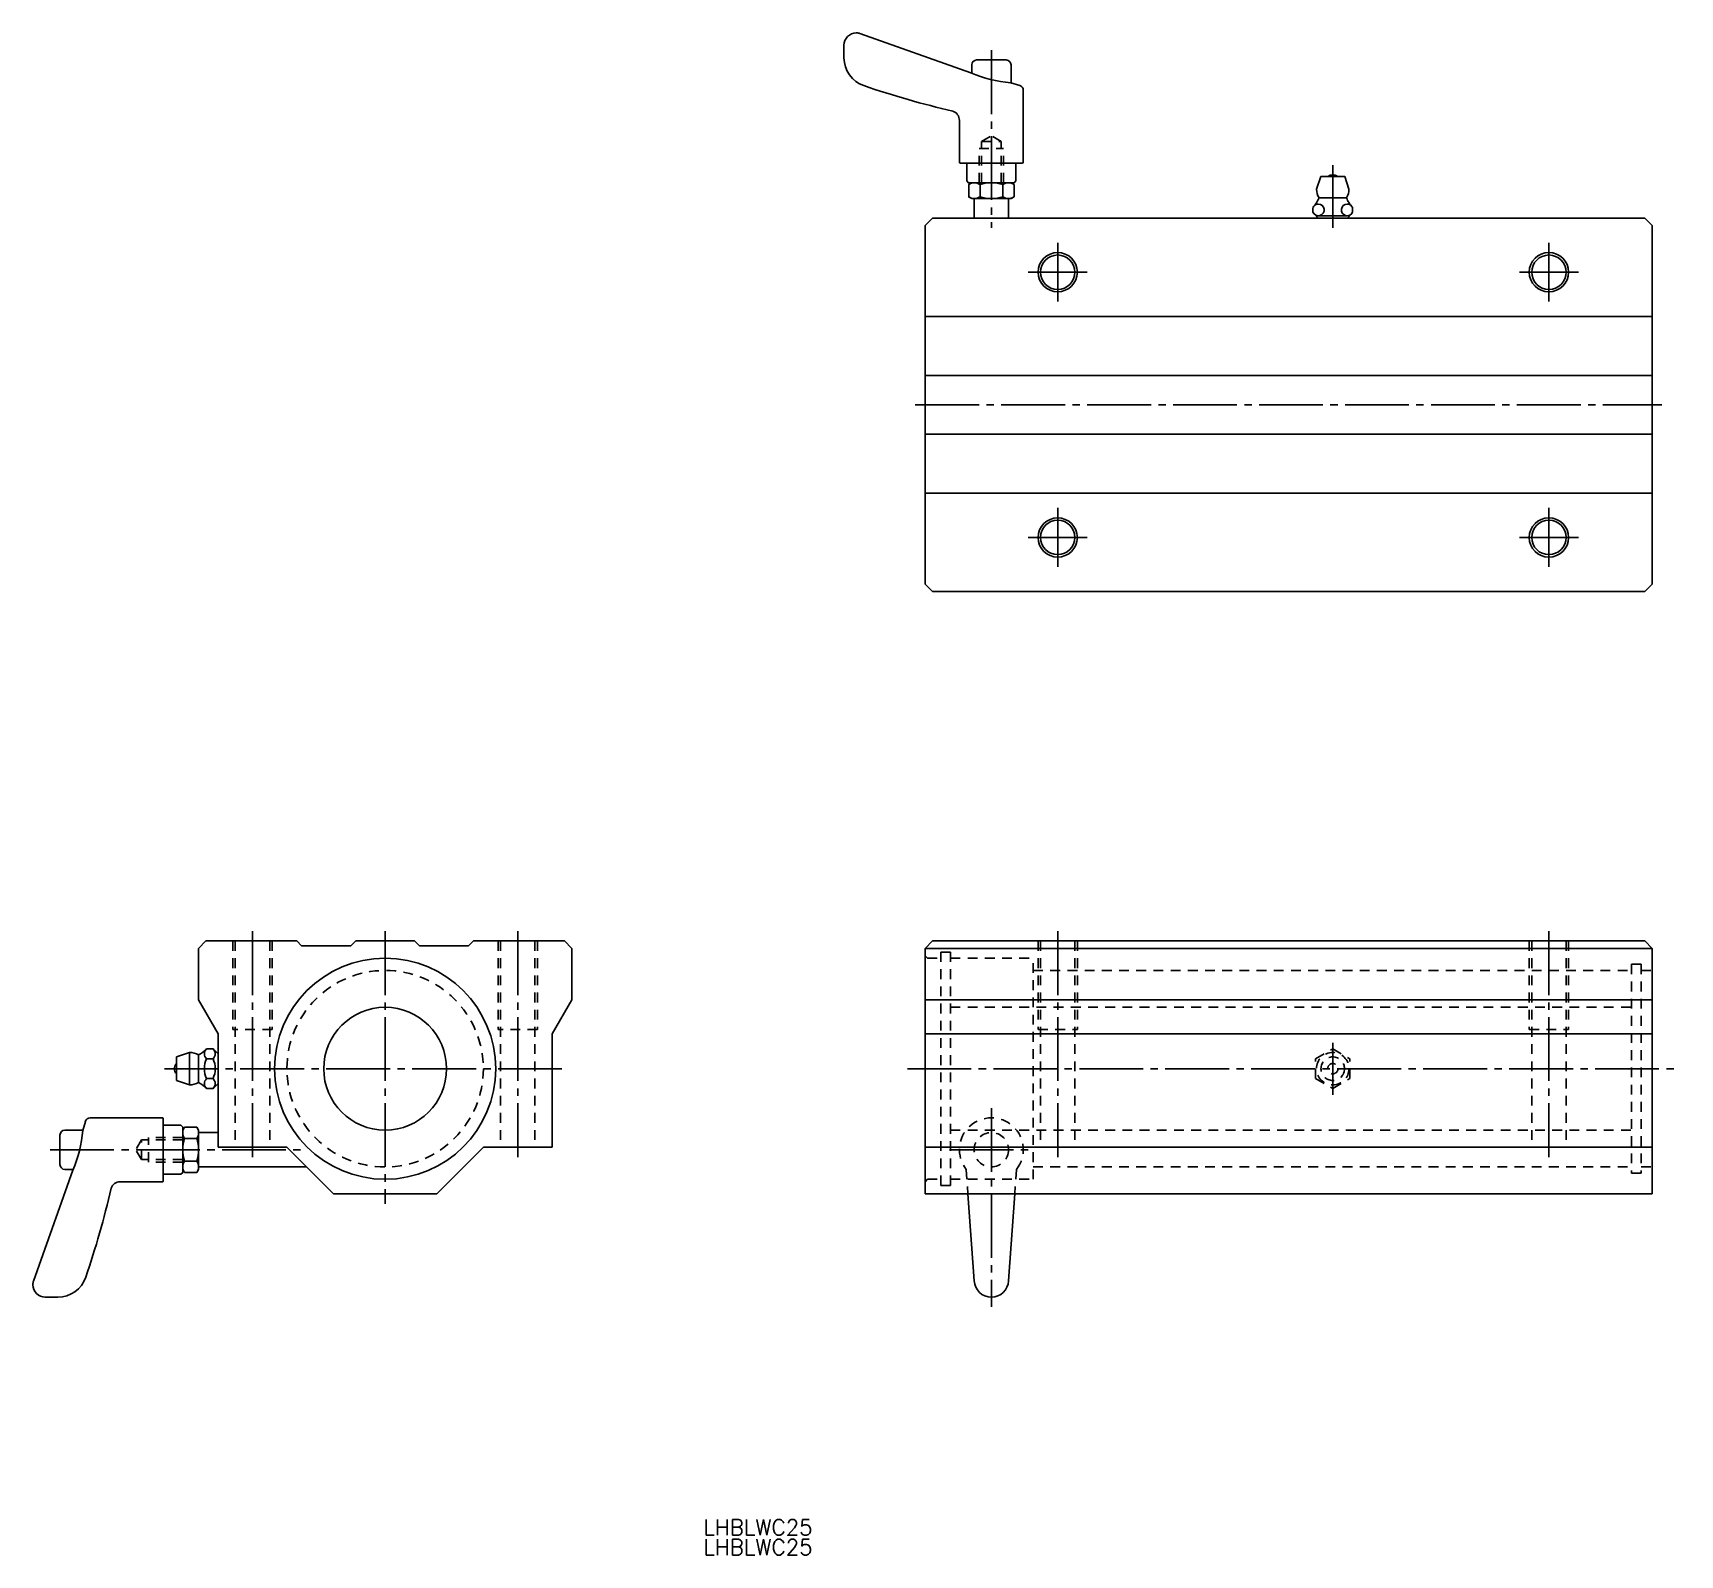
# Model space of a CAD drawing. Extents: x -1909 to -1574, y 383 to 692.
import ezdxf

# ---------------------------------------------------------------- set-up
doc = ezdxf.new("R2010")
doc.units = 0
doc.linetypes.add('CENTER', pattern=[17.5, 13, -1.5, 1.5, -1.5])
doc.linetypes.add('DASHED', pattern=[3.5, 2, -1.5])
doc.layers.get('0').update_dxf_attribs({"linetype": 'CONTINUOUS'})
doc.layers.add('CENTER', color=1, linetype='CENTER')
doc.styles.get("Standard").update_dxf_attribs({"font": 'txt.shx', "bigfont": '@extfont2.shx'})

msp = doc.modelspace()

# ---------------------------------------------------------------- linework, layer by layer
at = {"color": 7, "linetype": 'CONTINUOUS'}
for p, q in [((-1741.47, 692.4), (-1741.55, 692.4)), ((-1718.21, 684.25), (-1740.8, 692.29)), ((-1744.05, 687.34), (-1744.05, 689.9)), ((-1718.05, 685.9), (-1718.05, 684.19)), ((-1711.05, 686.9), (-1717.05, 686.9)), ((-1710.05, 685.9), (-1710.05, 682.22)), ((-1708.28, 681.73), (-1710.11, 682.23)), ((-1707.55, 680.77), (-1707.55, 665.99)), ((-1720.55, 665.99), (-1720.55, 674.61)), ((-1720.55, 665.99), (-1720.35, 665.9)), ((-1707.75, 665.9), (-1720.35, 665.9)), ((-1719.05, 665.9), (-1719.05, 662.27)), ((-1709.05, 665.9), (-1709.05, 662.27)), ((-1707.55, 665.99), (-1707.75, 665.9)), ((-1718.69, 661.9), (-1719.05, 662.27)), ((-1709.42, 661.9), (-1718.69, 661.9)), ((-1718.05, 661.9), (-1718.67, 661.55)), ((-1718.67, 661.55), (-1718.67, 659.06)), ((-1710.05, 661.9), (-1718.05, 661.9)), ((-1716.36, 659.06), (-1716.36, 661.55)), ((-1711.74, 661.55), (-1711.74, 659.06)), ((-1709.43, 661.55), (-1710.05, 661.9)), ((-1709.43, 659.06), (-1709.43, 661.55)), ((-1709.42, 661.9), (-1709.05, 662.27)), ((-1647.85, 660.6), (-1646.99, 663.2)), ((-1642.12, 663.2), (-1646.99, 663.2)), ((-1642.12, 663.2), (-1641.25, 660.6)), ((-1718.67, 659.06), (-1718.05, 658.7)), ((-1718.05, 658.7), (-1710.05, 658.7)), ((-1717.55, 658.7), (-1717.55, 654.7)), ((-1710.55, 658.7), (-1710.55, 654.7)), ((-1710.05, 658.7), (-1709.43, 659.06)), ((-1641.75, 658.86), (-1647.35, 658.86)), ((-1726.05, 654.7), (-1727.55, 653.2)), ((-1726.05, 654.7), (-1581.05, 654.7)), ((-1648.58, 655.93), (-1648.58, 656.9)), ((-1647.55, 654.7), (-1648.36, 655.59)), ((-1641.55, 654.7), (-1647.55, 654.7)), ((-1641.62, 655.2), (-1647.49, 655.2)), ((-1641.55, 654.7), (-1640.74, 655.59)), ((-1640.53, 655.93), (-1640.53, 656.9)), ((-1579.55, 653.2), (-1581.05, 654.7)), ((-1727.55, 653.2), (-1727.55, 580.2)), ((-1579.55, 653.2), (-1579.55, 580.2)), ((-1727.55, 634.7), (-1579.55, 634.7)), ((-1727.55, 622.7), (-1579.55, 622.7)), ((-1727.55, 610.7), (-1579.55, 610.7)), ((-1727.55, 598.7), (-1579.55, 598.7)), ((-1727.55, 580.2), (-1726.05, 578.7)), ((-1581.05, 578.7), (-1579.55, 580.2)), ((-1726.05, 578.7), (-1581.05, 578.7)), ((-1875.46, 506.05), (-1873.96, 507.55)), ((-1873.96, 507.55), (-1855.46, 507.55)), ((-1854.46, 506.55), (-1855.46, 507.55)), ((-1854.46, 506.55), (-1844.46, 506.55)), ((-1844.46, 506.55), (-1843.46, 507.55)), ((-1831.46, 507.55), (-1843.46, 507.55)), ((-1831.46, 507.55), (-1843.46, 507.55)), ((-1830.46, 506.55), (-1831.46, 507.55)), ((-1830.46, 506.55), (-1820.46, 506.55)), ((-1820.46, 506.55), (-1819.46, 507.55)), ((-1800.96, 507.55), (-1819.46, 507.55)), ((-1799.46, 506.05), (-1800.96, 507.55)), ((-1727.55, 506.05), (-1726.05, 507.55)), ((-1726.05, 507.55), (-1581.05, 507.55)), ((-1579.55, 506.05), (-1581.05, 507.55)), ((-1875.46, 506.05), (-1875.46, 495.55)), ((-1799.46, 506.05), (-1799.46, 495.55)), ((-1727.55, 506.05), (-1727.55, 456.05)), ((-1579.55, 506.05), (-1727.55, 506.05)), ((-1579.55, 506.05), (-1579.55, 456.05)), ((-1871.46, 488.62), (-1875.46, 495.55)), ((-1803.46, 488.62), (-1799.46, 495.55)), ((-1727.55, 495.55), (-1579.55, 495.55)), ((-1871.46, 488.62), (-1871.46, 465.55)), ((-1803.46, 488.62), (-1803.46, 465.55)), ((-1579.55, 488.62), (-1727.55, 488.62)), ((-1898.49, 470.82), (-1898.99, 468.99)), ((-1897.53, 471.55), (-1882.74, 471.55)), ((-1882.74, 471.55), (-1882.66, 471.35)), ((-1882.66, 471.35), (-1882.66, 458.75)), ((-1882.66, 470.05), (-1879.02, 470.05)), ((-1878.66, 469.68), (-1879.02, 470.05)), ((-1878.66, 469.68), (-1878.66, 460.41)), ((-1878.3, 469.67), (-1878.66, 469.05)), ((-1875.81, 469.67), (-1878.3, 469.67)), ((-1875.46, 469.05), (-1875.81, 469.67)), ((-1903.66, 468.05), (-1903.66, 462.05)), ((-1902.66, 469.05), (-1898.97, 469.05)), ((-1878.66, 469.05), (-1878.66, 461.05)), ((-1878.3, 467.36), (-1875.81, 467.36)), ((-1875.46, 461.05), (-1875.46, 469.05)), ((-1875.46, 468.55), (-1871.46, 468.55)), ((-1875.81, 462.74), (-1878.3, 462.74)), ((-1857.46, 465.55), (-1871.46, 465.55)), ((-1847.96, 456.05), (-1857.46, 465.55)), ((-1826.96, 456.05), (-1817.46, 465.55)), ((-1817.46, 465.55), (-1803.46, 465.55)), ((-1727.55, 465.55), (-1579.55, 465.55)), ((-1901.01, 460.89), (-1909.04, 438.3)), ((-1902.66, 461.05), (-1900.94, 461.05)), ((-1882.66, 460.05), (-1879.02, 460.05)), ((-1878.66, 460.41), (-1879.02, 460.05)), ((-1878.66, 461.05), (-1878.3, 460.43)), ((-1878.3, 460.43), (-1875.81, 460.43)), ((-1875.81, 460.43), (-1875.46, 461.05)), ((-1875.46, 461.55), (-1853.46, 461.55)), ((-1882.74, 458.55), (-1891.37, 458.55)), ((-1882.74, 458.55), (-1882.66, 458.75)), ((-1847.96, 456.05), (-1826.96, 456.05)), ((-1727.55, 456.05), (-1579.55, 456.05)), ((-1718.82, 456.05), (-1717.55, 438.39)), ((-1709.29, 456.05), (-1710.56, 438.39)), ((-1909.16, 437.63), (-1909.16, 437.55)), ((-1904.09, 435.05), (-1906.66, 435.05))]:
    msp.add_line(p, q, dxfattribs=at)
at = {"color": 3, "linetype": 'DASHED'}
for p, q in [((-1716.05, 670.3), (-1714.05, 671.46)), ((-1712.05, 670.3), (-1714.05, 671.46)), ((-1716.55, 661.9), (-1716.55, 668.9)), ((-1716.55, 668.9), (-1711.55, 668.9)), ((-1716.05, 661.9), (-1716.05, 670.3)), ((-1716.05, 670.3), (-1712.05, 670.3)), ((-1712.05, 661.9), (-1712.05, 670.3)), ((-1711.55, 661.9), (-1711.55, 668.9)), ((-1868.46, 507.55), (-1868.46, 489.55)), ((-1867.96, 507.55), (-1867.96, 465.55)), ((-1860.96, 507.55), (-1860.96, 465.55)), ((-1860.46, 507.55), (-1860.46, 489.55)), ((-1814.46, 507.55), (-1814.46, 489.55)), ((-1813.96, 507.55), (-1813.96, 465.55)), ((-1806.96, 507.55), (-1806.96, 465.55)), ((-1806.46, 507.55), (-1806.46, 489.55)), ((-1704.55, 507.55), (-1704.55, 489.55)), ((-1704.05, 507.55), (-1704.05, 465.55)), ((-1697.05, 507.55), (-1697.05, 465.55)), ((-1696.55, 507.55), (-1696.55, 489.55)), ((-1604.55, 507.55), (-1604.55, 489.55)), ((-1604.05, 507.55), (-1604.05, 465.55)), ((-1597.05, 507.55), (-1597.05, 465.55)), ((-1596.55, 507.55), (-1596.55, 489.55)), ((-1727.05, 504.05), (-1727.55, 504.55)), ((-1727.05, 504.05), (-1724.32, 504.05)), ((-1724.32, 505.3), (-1724.32, 457.8)), ((-1724.32, 505.3), (-1722.37, 505.3)), ((-1722.37, 505.3), (-1722.37, 457.8)), ((-1722.37, 504.05), (-1705.55, 504.05)), ((-1705.55, 459.05), (-1705.55, 504.05)), ((-1705.55, 501.55), (-1583.73, 501.55)), ((-1583.73, 502.8), (-1583.73, 460.3)), ((-1581.78, 502.8), (-1583.73, 502.8)), ((-1581.78, 502.8), (-1581.78, 460.3)), ((-1581.78, 501.55), (-1579.55, 501.55)), ((-1722.37, 494.05), (-1583.73, 494.05)), ((-1860.46, 489.55), (-1868.46, 489.55)), ((-1806.46, 489.55), (-1814.46, 489.55)), ((-1704.55, 489.55), (-1696.55, 489.55)), ((-1604.55, 489.55), (-1596.55, 489.55)), ((-1648.05, 483.57), (-1644.55, 485.59)), ((-1648.05, 479.53), (-1648.05, 483.57)), ((-1644.55, 485.59), (-1641.05, 483.57)), ((-1641.05, 479.53), (-1641.05, 483.57)), ((-1648.05, 479.53), (-1644.55, 477.51)), ((-1644.55, 477.51), (-1641.05, 479.53)), ((-1887.06, 467.05), (-1888.21, 465.05)), ((-1878.66, 467.05), (-1887.06, 467.05)), ((-1887.06, 463.05), (-1887.06, 467.05)), ((-1878.66, 467.55), (-1885.66, 467.55)), ((-1885.66, 462.55), (-1885.66, 467.55)), ((-1722.37, 469.05), (-1583.73, 469.05)), ((-1887.06, 463.05), (-1888.21, 465.05)), ((-1878.66, 463.05), (-1887.06, 463.05)), ((-1878.66, 462.55), (-1885.66, 462.55)), ((-1719.18, 461.05), (-1718.82, 456.05)), ((-1708.93, 461.05), (-1709.29, 456.05)), ((-1705.55, 461.55), (-1583.73, 461.55)), ((-1581.78, 460.3), (-1583.73, 460.3)), ((-1581.78, 461.55), (-1579.55, 461.55)), ((-1727.05, 459.05), (-1727.55, 458.55)), ((-1727.05, 459.05), (-1724.32, 459.05)), ((-1724.32, 457.8), (-1722.37, 457.8)), ((-1722.37, 459.05), (-1705.55, 459.05))]:
    msp.add_line(p, q, dxfattribs=at)
at = {"color": 7}
for p, q in [((-1879.96, 483.95), (-1877.26, 484.85)), ((-1879.96, 483.95), (-1879.96, 482.6)), ((-1877.26, 484.85), (-1877.26, 478.25)), ((-1875.46, 484.35), (-1875.46, 478.75)), ((-1873.8, 485.59), (-1872.5, 485.59)), ((-1873.8, 483.57), (-1872.5, 483.57)), ((-1872.5, 485.59), (-1871.46, 484.55)), ((-1879.96, 482.6), (-1879.96, 480.5)), ((-1879.96, 480.5), (-1879.96, 479.15)), ((-1873.8, 479.53), (-1872.5, 479.53)), ((-1879.96, 479.15), (-1877.26, 478.25)), ((-1873.8, 477.51), (-1872.5, 477.51)), ((-1871.46, 478.55), (-1872.5, 477.51))]:
    msp.add_line(p, q, dxfattribs=at)
at = {"color": 1, "linetype": 'CENTER'}
msp.add_line((-1722.55, 465.05), (-1705.55, 465.05), dxfattribs=at)
at = {"color": 3}
for centre in [(-1700.55, 643.7), (-1600.55, 643.7), (-1700.55, 589.7), (-1600.55, 589.7)]:
    msp.add_circle(centre, 4, dxfattribs=at)
at = {"color": 7, "linetype": 'CONTINUOUS'}
for centre, radius in [((-1700.55, 643.7), 3.5), ((-1600.55, 643.7), 3.5), ((-1700.55, 589.7), 3.5), ((-1600.55, 589.7), 3.5), ((-1837.46, 481.55), 22.5), ((-1837.46, 481.55), 12.5)]:
    msp.add_circle(centre, radius, dxfattribs=at)
at = {"color": 3, "linetype": 'DASHED'}
for centre, radius in [((-1837.46, 481.55), 20), ((-1644.55, 481.55), 3.3), ((-1644.55, 481.55), 2.4), ((-1644.55, 481.55), 1.05), ((-1714.05, 465.05), 3.5)]:
    msp.add_circle(centre, radius, dxfattribs=at)
at = {"color": 7, "linetype": 'CONTINUOUS'}
for centre, radius, start, end in [((-1741.55, 689.9), 2.5, 90, 180), ((-1741.47, 690.4), 2, 70.4256, 90), ((-1738.05, 687.34), 6, 180, 250.8981), ((-1707.57, 709.65), 27.53, 247.2678, 264.7093), ((-1717.05, 685.9), 1, 90, 180), ((-1711.05, 685.9), 1, 0, 90), ((-1683.79, 844.53), 172.29, 250.9545, 257.2259), ((-1708.55, 680.77), 1, 0, 74.2753), ((-1722.55, 674.61), 2, 0, 70.621), ((-1717.52, 659.86), 2.04, 55.6158, 124.3842), ((-1714.05, 654.26), 7.64, 72.412, 107.588), ((-1710.59, 659.86), 2.04, 55.6158, 124.3842), ((-1644.55, 660.6), 3.3, 180, 211.9528), ((-1644.55, 661.69), 1.82, 56.6015, 123.3985), ((-1644.55, 660.6), 3.3, 328.0472, 0), ((-1717.52, 660.75), 2.04, 235.6158, 304.3842), ((-1714.05, 666.35), 7.64, 252.412, 287.588), ((-1710.59, 660.75), 2.04, 235.6158, 304.3842), ((-1647.49, 656.39), 1.19, 202.9587, 90.0001), ((-1652.96, 661), 6, 317.0975, 339.0387), ((-1647.49, 656.39), 1.19, 90.0001, 127.551), ((-1641.62, 656.39), 1.19, 90, 337.0414), ((-1636.15, 661), 6, 200.9614, 223.1664), ((-1641.62, 656.39), 1.19, 52.4491, 90), ((-1897.53, 470.55), 1, 90, 164.2753), ((-1876.61, 468.51), 2.04, 145.6158, 214.3842), ((-1877.5, 468.51), 2.04, 325.6158, 34.3842), ((-1902.66, 468.05), 1, 90, 180), ((-1926.4, 471.53), 27.53, 337.2678, 354.7093), ((-1871.01, 465.05), 7.64, 162.412, 197.588), ((-1883.1, 465.05), 7.64, 342.412, 17.588), ((-1876.61, 461.58), 2.04, 145.6158, 214.3842), ((-1877.5, 461.58), 2.04, 325.6158, 34.3842), ((-1902.66, 462.05), 1, 180, 270), ((-2061.28, 495.31), 172.29, 340.9545, 347.2259), ((-1891.37, 456.55), 2, 90, 160.621), ((-1907.16, 437.63), 2, 160.4256, 180), ((-1906.66, 437.55), 2.5, 180, 270), ((-1904.09, 441.05), 6, 270, 340.8981), ((-1714.05, 438.55), 3.5, 182.543, 357.4475)]:
    msp.add_arc(centre, radius, start, end, dxfattribs=at)
at = {"color": 7}
for centre, radius, start, end in [((-1877.26, 481.36), 3.49, 58.9518, 90), ((-1878.17, 489.7), 6, 296.874, 314.9953), ((-1872.89, 484.58), 1.36, 131.985, 228.0149), ((-1869.49, 481.55), 4.76, 154.8911, 205.1089), ((-1873.41, 484.58), 1.36, 311.9851, 48.015), ((-1876.81, 481.55), 4.76, 334.8911, 25.1089), ((-1878.78, 481.55), 1.57, 138.2478, 221.7522), ((-1872.89, 478.52), 1.36, 131.9851, 228.0149), ((-1873.41, 478.52), 1.36, 311.9851, 48.0149), ((-1877.26, 481.74), 3.49, 270, 301.0482), ((-1878.17, 473.4), 6, 43.243, 63.126)]:
    msp.add_arc(centre, radius, start, end, dxfattribs=at)
at = {"color": 3, "linetype": 'DASHED'}
msp.add_arc((-1714.05, 465.05), 6.5, 322.0201, 217.9799, dxfattribs=at)
at = {"layer": 'CENTER', "color": 1, "linetype": 'CENTER'}
for p, q in [((-1714.05, 688.9), (-1714.05, 652.7)), ((-1644.55, 652.7), (-1644.55, 665.5)), ((-1700.55, 637.7), (-1700.55, 649.7)), ((-1600.55, 637.7), (-1600.55, 649.7)), ((-1694.55, 643.7), (-1706.55, 643.7)), ((-1594.55, 643.7), (-1606.55, 643.7)), ((-1729.55, 616.7), (-1577.55, 616.7)), ((-1700.55, 583.7), (-1700.55, 595.7)), ((-1600.55, 583.7), (-1600.55, 595.7)), ((-1694.55, 589.7), (-1706.55, 589.7)), ((-1594.55, 589.7), (-1606.55, 589.7)), ((-1864.46, 509.55), (-1864.46, 463.55)), ((-1837.46, 509.55), (-1837.46, 454.05)), ((-1810.46, 509.55), (-1810.46, 463.55)), ((-1700.55, 509.55), (-1700.55, 463.55)), ((-1600.55, 509.55), (-1600.55, 463.55)), ((-1644.55, 476.25), (-1644.55, 486.85)), ((-1801.46, 481.55), (-1882.36, 481.55)), ((-1731.14, 481.55), (-1573.85, 481.55)), ((-1714.05, 473.55), (-1714.05, 433.05)), ((-1905.66, 465.05), (-1854.13, 465.05))]:
    msp.add_line(p, q, dxfattribs=at)

# ---------------------------------------------------------------- texts
at = {"color": 7, "linetype": 'CONTINUOUS'}
for p in [(-1772.65, 386.57), (-1772.65, 382.55)]:
    msp.add_text('LHBLWC25', height=3.2, dxfattribs=at).set_placement(p)

doc.saveas('drawing.dxf')
